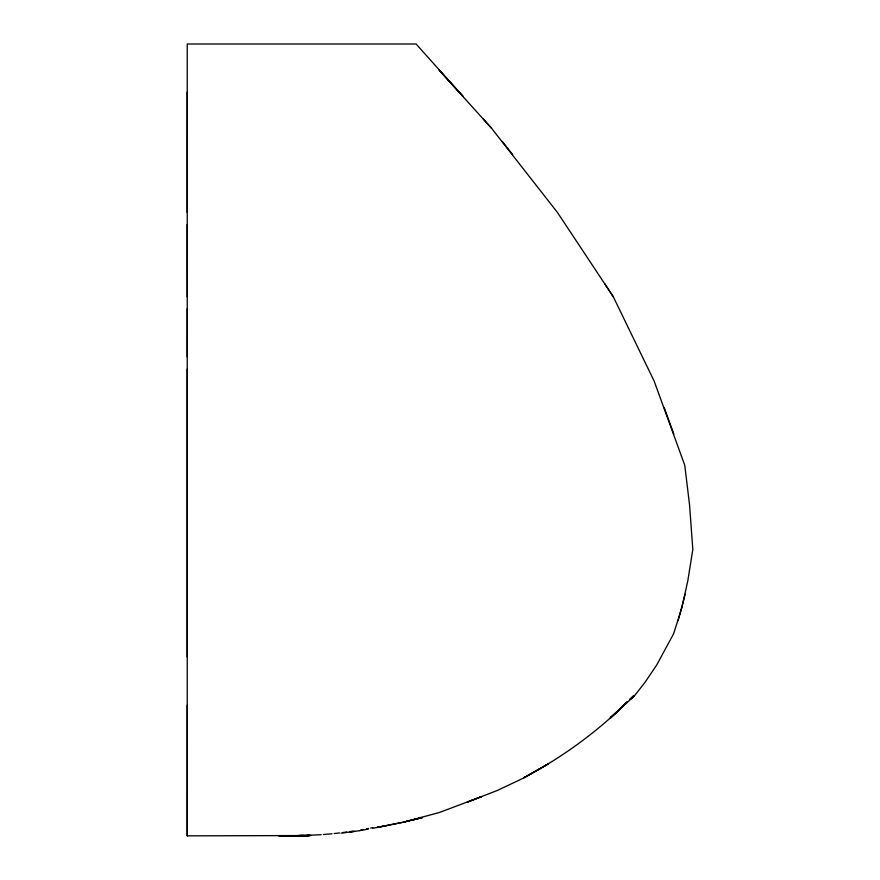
<?xml version="1.0" encoding="UTF-8"?>
<svg xmlns="http://www.w3.org/2000/svg" width="880" height="880" viewBox="0 0 880 880"><rect width="100%" height="100%" fill="white"/><g stroke="black" fill="none" stroke-linecap="round" stroke-linejoin="round"><path stroke-width="1.32" d="M187.22 656.986L187.22 368.929M187.22 356.884L187.231 308.759M187.198 212.487L187.231 92.136M187.231 705.023L187.22 835.846L299.431 835.571M481.965 796.51L467.181 802.164L497.42 790.438L523.6 778.041L548.339 763.84L523.457 777.931C561.44 757.878 596.596 732.424 627.154 702.218L610.247 717.926L634.282 696.025L644.963 682.418L656.832 664.785L673.64 633.688L681.945 607.464L687.808 580.789L692.824 549.45L689.579 505.142L684.75 465.201L654.093 380.963L613.272 296.725L557.469 212.487L491.535 128.238L439.153 70.136L463.045 96.36M685.157 594.231L678.15 620.675M630.113 699.446L634.051 695.75L630.08 699.446M481.712 796.543L439.34 812.515L403.821 822.052L422.092 817.641M412.467 820.072L422.4 817.498L404.382 821.997L372.845 828.278M404.382 821.997L377.124 827.442L386.243 825.704M366.597 828.839L368.654 828.432M370.711 828.025L372.779 827.629M360.888 829.862L363.231 829.455M359.568 830.643L368.148 829.18M350.108 831.578L353.221 831.105M359.7 830.621L350.075 832.04M355.003 831.314L341.055 833.151M343.035 832.513L346.654 832.051M334.191 833.525L339.548 832.942M323.356 834.515L332.057 833.756M321.156 834.669L307.406 835.384M278.454 835.857L306.812 835.604L283.47 835.857M306.02 835.626L310.915 835.472M304.326 835.67L310.101 835.505M308.231 835.56L279.367 835.857M287.221 835.857L301.917 835.549M307.263 835.439L309.936 835.384M286.968 835.857L301.763 835.571M286.726 835.857L301.675 835.571M302.83 835.56L286.473 835.857L303.963 835.549M306.955 835.483L309.65 835.428M286.055 835.857L303.864 835.549M305.129 835.56L285.637 835.857L308.627 835.527L285.219 835.857M284.636 835.857L308.055 835.549M307.45 835.582L284.053 835.857L306.812 835.604M281.963 835.857L305.195 835.648M462.825 96.283L416.108 44L187.231 44L187.231 835.868M483.241 118.943L491.535 128.238M502.249 141.416L512.644 154.572M604.538 283.503L613.272 296.725M673.827 434.104L664.191 407.572M187.198 224.521L187.231 296.725M627.143 702.053L610.544 717.926L627.11 702.053M633.985 695.519L630.069 699.248L633.985 695.519M309.826 835.406L307.23 835.439L309.826 835.406"/></g></svg>
